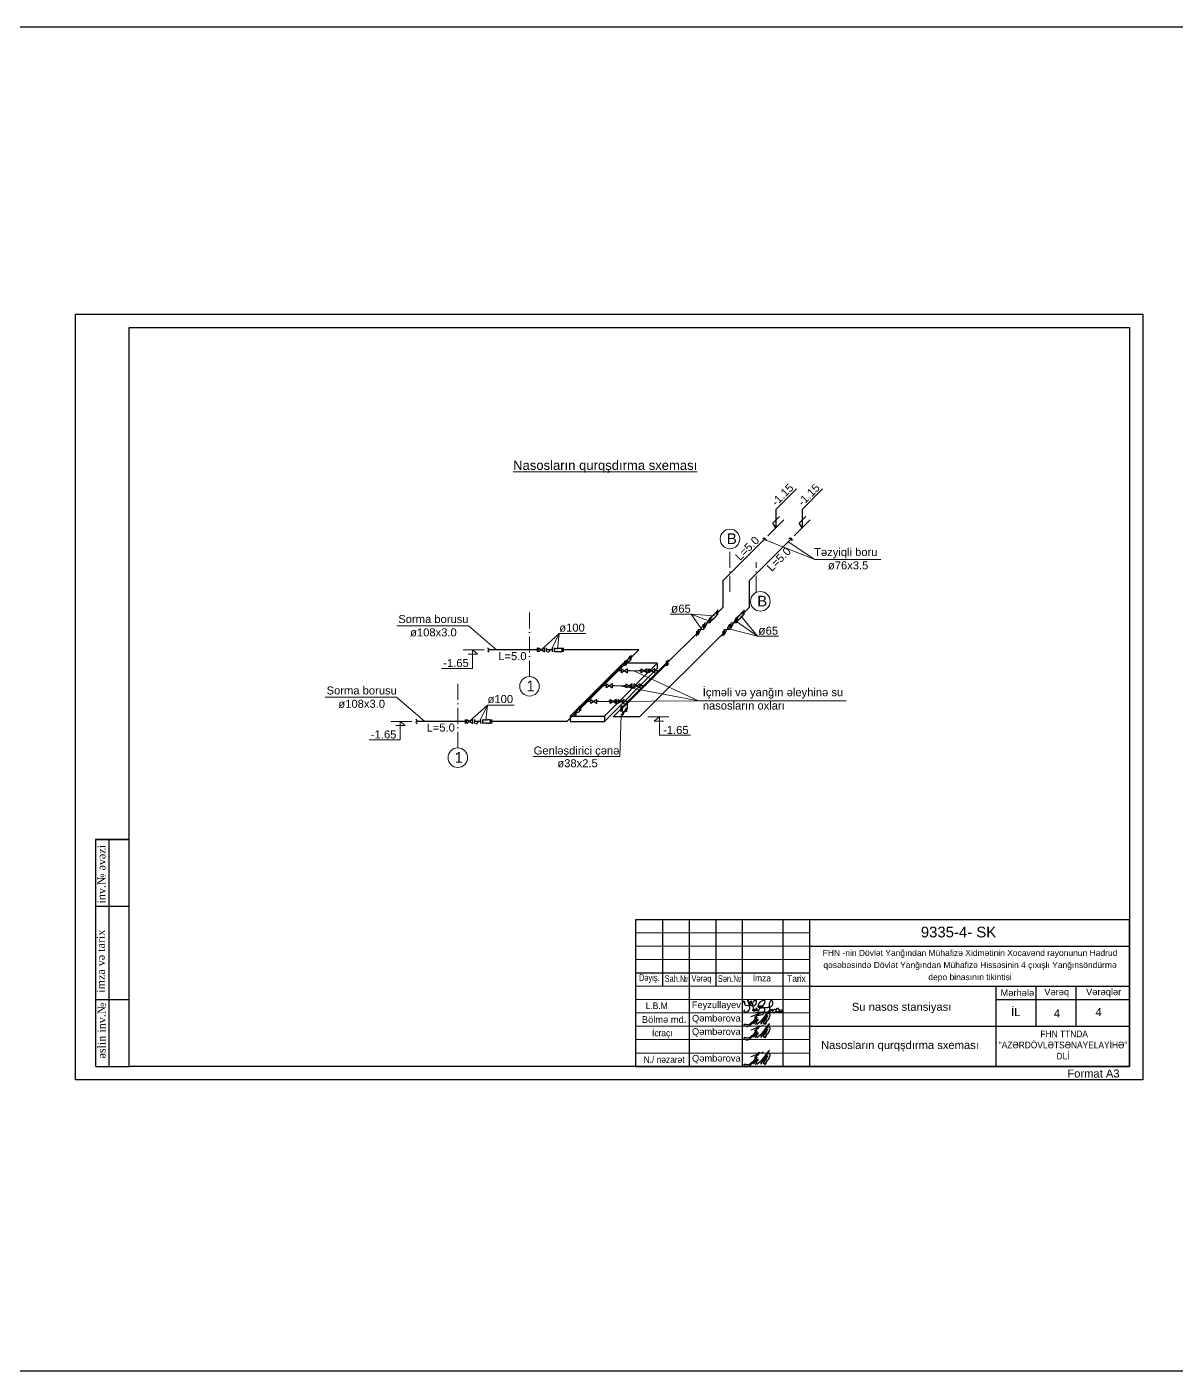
# Model space of a CAD drawing. Header units: millimetres. Extents: x 50754 to 359209, y -241195 to 23895.
# Drawn here: x 215538 to 258612, y -241195 to -190805 of the extents above; entities that cross this region are included whole.
import ezdxf

# ---------------------------------------------------------------- set-up
doc = ezdxf.new("R2010")
doc.units = ezdxf.units.MM
for name, pattern in [('ACAD_ISO02W100', [15, 12, -3]), ('ACAD_ISO04W100', [30, 24, -3, 0, -3]), ('ACAD_ISO10W100', [18, 12, -3, 0, -3]), ('DUZ', [0]), ('JIS_02_1.0', [2, 1, -1])]:
    doc.linetypes.add(name, pattern=pattern)
for name, color, linetype, lineweight in [('-S2', 30, 'Continuous', 50), ('0_Ном._пера__21_Ном._пера__7', 7, 'Continuous', 60), ('33', 7, 'Continuous', 35), ('Künc ştampının yazısı', 7, 'Continuous', 13), ('POLYGON', 5, 'DUZ', 90), ('ось', 20, 'ACAD_ISO02W100', 0), ('перегородка_Ном._пера__1_Ном._пера__7', 7, 'Continuous', 60)]:
    doc.layers.add(name, color=color, linetype=linetype, lineweight=lineweight)
doc.layers.add('Lines', color=7, linetype='Continuous')
doc.styles.add('arial', font='arial.ttf', dxfattribs={"height": 300})
doc.styles.add('ARİAL', font='arial.ttf')
doc.styles.add('Times New  Roman', font='times.ttf')
doc.styles.add('Times New Roman', font='times.ttf', dxfattribs={"height": 300})

# ---------------------------------------------------------------- blocks, each defined once
blk = doc.blocks.new('F. G.')
for points, knots in [([(678117, 149875), (678101, 149881), (678068, 149894), (678110, 149968), (678168, 149890), (678111, 149758), (678415, 149738), (678425, 149962), (678305, 149885), (678405, 149720), (678572, 149778), (678603, 149871), (678622, 149968), (678384, 149933), (678466, 149735), (678536, 149566)], [0, 0, 0, 0, 42.223389, 90.051656, 154.549451, 226.6152, 476.644161, 571.28472, 627.013932, 778.672239, 938.454199, 1025.570794, 1091.558705, 1160.21584, 1544.16015, 1544.16015, 1544.16015, 1544.16015]), ([(678270, 149972), (678336, 149780), (678414, 149552), (678142, 149501), (678145, 149587), (678167, 149609), (678173, 149615)], [0, 0, 0, 0, 446.334972, 532.702513, 603.278674, 627.196902, 627.196902, 627.196902, 627.196902]), ([(678270, 149972), (678269, 149975), (678267, 149986), (678290, 149979), (678294, 149969), (678296, 149964)], [0, 0, 0, 0, 8.821018, 27.345406, 42.243095, 42.243095, 42.243095, 42.243095]), ([(678557, 149636), (678555, 149623), (678549, 149595), (678590, 149573), (678644, 149600), (678594, 149740), (678613, 149627), (678634, 149589), (678649, 149601), (678648, 149609), (678647, 149612)], [0, 0, 0, 0, 37.910096, 78.738154, 107.34926, 199.254906, 281.250122, 295.344415, 310.564895, 319.310936, 319.310936, 319.310936, 319.310936]), ([(678664, 149761), (678746, 149756), (678876, 149747), (678975, 149989), (678703, 149943), (678605, 149631), (678938, 149818), (678911, 149456), (678769, 149412), (678615, 149384), (678680, 149525), (678701, 149705), (678882, 149703), (679021, 149702)], [0, 0, 0, 0, 227.188385, 358.071473, 539.665587, 751.927894, 924.503113, 1199.403857, 1282.39891, 1403.270956, 1513.824778, 1614.597802, 1944.904586, 1944.904586, 1944.904586, 1944.904586]), ([(679021, 149702), (679048, 149704), (679140, 149711), (679266, 149820), (679179, 149989), (679034, 149833), (679110, 149701), (679096, 149506), (679219, 149719), (679163, 149474), (679324, 149754), (679319, 149457), (679400, 149778), (679430, 149558), (679529, 149636), (679613, 149557), (679572, 149540), (679556, 149533)], [0, 0, 0, 0, 82.934409, 278.458212, 386.336719, 441.130098, 797.922894, 815.295031, 939.358029, 1010.425899, 1153.318323, 1248.777542, 1391.619055, 1482.772305, 1582.360738, 1652.010665, 1693.923868, 1693.923868, 1693.923868, 1693.923868]), ([(679563, 149533), (679492, 149537), (679369, 149543), (679180, 149491), (679004, 149517), (678808, 149521), (678658, 149508), (678563, 149493), (678539, 149489)], [0, 0, 0, 0, 211.533539, 367.015626, 577.795063, 738.782103, 953.656981, 1027.737747, 1027.737747, 1027.737747, 1027.737747])]:
    blk.add_open_spline(points, degree=3, knots=knots)
for points in [[(678557, 149636), (678518, 149625), (678479, 149613), (678440, 149602)], [(678440, 149602), (678472, 149590), (678504, 149578), (678535, 149566)]]:
    blk.add_open_spline(points, degree=3)
blk = doc.blocks.new('QT')
for points, knots in [([(-585737, 108509), (-585715, 108533), (-585678, 108574), (-585613, 108617), (-585563, 108657), (-585582, 108732), (-585630, 108659), (-585675, 108585), (-585747, 108445), (-585823, 108321), (-585900, 108220), (-585995, 108161), (-586085, 108179), (-586136, 108215), (-586136, 108292), (-585964, 108206), (-585868, 108348), (-585735, 108386), (-585571, 108666), (-585926, 108093), (-585520, 108593), (-585655, 108359), (-585723, 108241)], [0, 0, 0, 0, 95.105414, 165.226399, 237.940081, 275.386653, 317.829734, 413.155248, 594.756942, 755.78629, 857.135005, 977.628911, 1063.634804, 1123.390002, 1143.497316, 1270.295177, 1449.220916, 1585.489424, 1732.301661, 2011.136996, 2249.585855, 2488.440566, 2488.440566, 2488.440566, 2488.440566]), ([(-585659, 108268), (-585580, 108329), (-585415, 108456), (-585042, 108959), (-585416, 108550), (-585541, 108187), (-585407, 108452), (-585153, 108667), (-585344, 108455), (-585445, 108276), (-585314, 108319), (-585252, 108416), (-585166, 108511), (-585157, 108669), (-585278, 108662), (-585330, 108554), (-585324, 108430), (-585290, 108306), (-585347, 108261), (-585364, 108247)], [0, 0, 0, 0, 338.07146, 701.928548, 1160.253845, 1316.39979, 1493.912841, 1738.545853, 1967.361308, 2076.382892, 2141.637406, 2265.742403, 2439.595438, 2546.512588, 2605.883314, 2735.471139, 2851.575865, 2995.445732, 3058.832965, 3058.832965, 3058.832965, 3058.832965])]:
    blk.add_open_spline(points, degree=3, knots=knots)
blk.add_open_spline([(-585890, 108550), (-585731, 108608), (-585573, 108667), (-585414, 108725)], degree=3)
blk = doc.blocks.new('9183-5')
at = {"lineweight": 25}
for p, q in [((-726777, 21337), (-726777, 26837)), ((-726777, 26837), (-708277, 26837)), ((-725777, 26838), (-725777, 24337)), ((-724777, 26839), (-724777, 21339)), ((-723777, 26839), (-723777, 24337)), ((-722777, 21338), (-722777, 26838)), ((-721277, 26838), (-721277, 21338)), ((-720277, 26838), (-720277, 21338)), ((-726777, 24837), (-720277, 24837)), ((-713277, 21337), (-713277, 24337)), ((-726777, 21337), (-708277, 21337))]:
    blk.add_line(p, q, dxfattribs=at)
at = {"color": 0, "lineweight": 25}
for p, q in [((-708277, 21337), (-708277, 26837)), ((-720277, 25837), (-708277, 25837)), ((-720277, 24337), (-708277, 24337)), ((-711777, 22837), (-711777, 24337)), ((-710277, 22837), (-710277, 24337)), ((-713277, 23837), (-708277, 23837)), ((-720277, 22837), (-708277, 22837))]:
    blk.add_line(p, q, dxfattribs=at)
at = {"lineweight": 15}
for p, q in [((-726777, 26337), (-720277, 26337)), ((-726777, 25837), (-720277, 25837)), ((-726777, 25337), (-720277, 25337)), ((-726777, 24337), (-720277, 24337)), ((-726777, 23837), (-720277, 23837)), ((-726777, 23337), (-720277, 23337)), ((-726777, 22837), (-720277, 22837)), ((-726777, 22337), (-720277, 22337)), ((-726777, 21837), (-720277, 21837))]:
    blk.add_line(p, q, dxfattribs=at)
at = {"color": 2}
blk.add_blockref('F. G.', (-1400864, -126156), dxfattribs=at)
at = {"color": 3}
for p in [(-136586, -85350), (-136586, -85850), (-136586, -86849)]:
    blk.add_blockref('QT', p, dxfattribs=at)
at = {"insert": (-716819, 23525), "char_height": 300, "width": 5135.22, "attachment_point": 5, "style": 'arial'}
blk.add_mtext('{\\fArial|b0|i0|c238|p34;Su nasos stansiyası}', dxfattribs=at)
at = {"layer": '0_Ном._пера__21_Ном._пера__7', "linetype": 'Continuous', "lineweight": 25, "insert": (-714255, 25102), "char_height": 227.25, "width": 11211.1, "attachment_point": 5, "line_spacing_factor": 1.19865, "style": 'ARİAL'}
blk.add_mtext('FHN -nin Dövlət Yanğından Mühafizə Xidmətinin Xocav{\\fArial|b0|i0|c238|p34;ənd} {\\fArial|b0|i0|c238|p34;rayonunun Hadrud qəsəbəsində }Dövlət Yanğından Mühafizə Hissəsinin 4 {\\fArial|b0|i0|c238|p34;çıxışlı} {\\fArial|b0|i0|c238|p34;Y}anğınsöndürmə depo{\\fArial|b0|i0|c238|p34; binasının tikintisi}', dxfattribs=at)
at = {"layer": 'Künc ştampının yazısı', "color": 7, "char_height": 250, "attachment_point": 5, "style": 'Times New  Roman'}
for s, width, insert in [('{\\fArial|b0|i0|c238|p34;\\W0.8;Dəyiş.}', 1800, (-726276, 24624)), ('{\\fArial|b0|i0|c238|p34;\\W0.8;Sah.\\fArial|b0|i0|c204|p34;№}', 1800, (-725266, 24624)), ('{\\fArial|b0|i0|c238|p34;\\W0.8;Vərəq}', 1800, (-724323, 24595)), ('{\\fArial|b0|i0|c238|p34;\\W0.8;Sən.\\fArial|b0|i0|c204|p34;№}', 1800, (-723269, 24624)), ('\\pxt0.44093;{\\fArial|b0|i0|c0|p34;\\W0.9;İmza}', 250, (-722057, 24643)), ('{\\fArial|b0|i0|c0|p34;\\W0.9;Tarix }', 1800, (-720761, 24624))]:
    blk.add_mtext_dynamic_manual_height_columns(s, width=width, gutter_width=1, heights=[0], dxfattribs=dict(at, insert=insert))
at = {"layer": 'Künc ştampının yazısı', "color": 7, "lineweight": 25, "attachment_point": 5}
for s, insert, char_height, style in [('{\\fArial|b0|i0|c238|p34;Mərhələ}', (-712482, 24092), 250, 'Times New  Roman'), ('{\\fArial|b0|i0|c238|p34;Vərəq}', (-711007, 24092), 250, 'Times New  Roman'), ('{\\fArial|b0|i0|c238|p34;İL}', (-712540, 23369), 300, 'Times New  Roman'), ('{\\fArial|b0|i0|c238|p34;4}', (-709436, 23374), 300, 'Times New Roman'), ('{\\fArial|b0|i0|c238|p34;\\W0.9;\\C256; FHN TTNDA\\P"AZ\\fArial|b0|i0|c0|p34;Ə\\fArial|b0|i0|c238|p34;RDÖVL\\fArial|b0|i0|c0|p34;Ə\\fArial|b0|i0|c238|p34;TS\\fArial|b0|i0|c0|p34;Ə\\fArial|b0|i0|c238|p34;NAYE\\fArial|b0|i0|c204|p34;L\\fArial|b0|i0|c238|p34;AYİH\\fArial|b0|i0|c0|p34;Ə\\fArial|b0|i0|c238|p34;" \\fArial|b0|i0|c204|p34;\\P\\fArial|b0|i0|c238|p34;DLİ}', (-710770, 22137), 250, 'Times New  Roman'), ('{\\fArial|b0|i0|c0|p34;Format A3}', (-709628, 21066), 300, 'Times New Roman')]:
    blk.add_mtext(s, dxfattribs=dict(at, insert=insert, char_height=char_height, style=style))
at = {"layer": 'Künc ştampının yazısı', "color": 7, "lineweight": 25, "insert": (-709246, 24092), "char_height": 250, "width": 3544.72, "attachment_point": 5, "style": 'Times New  Roman'}
blk.add_mtext('{\\fArial|b0|i0|c238|p34;Vərəqlər}', dxfattribs=at)
at = {"layer": 'Künc ştampının yazısı', "color": 7, "attachment_point": 5, "style": 'Times New  Roman'}
for s, insert, char_height in [('{\\fArial|b0|i0|c238|p34;\\W0.9;  \\H0.73204x; L.B.M\\H1.366x; \\fArial|b0|i0|c204|p34;  \\fArial|b0|i0|c238|p34;       }', (-726161, 23606), 341.512), ('{\\fArial|b0|i0|c238|p34;\\W0.9;  \\H0.87845x; \\H0.83333x;\\W1;Feyzullayev\\fArial|b0|i0|c204|p34; \\H1.3661x;\\W0.9; \\fArial|b0|i0|c238|p34;       }', (-723935, 23606), 341.512), ('{\\fArial|b0|i0|c238|p34;\\W0.9;       \\fArial|b0|i0|c0|p34;\\H0.78914x;\\W1;B\\fArial|b0|i0|c238|p34;ölmə md.\\W0.9;    \\H1.2672x; }', (-726108, 23091), 316.801), ('{\\fArial|b0|i0|c238|p34;\\W0.9;  \\H0.87845x; \\H0.83333x;\\W1;Qəmbərova\\H1.3661x;\\W0.9;       }', (-723935, 23106), 341.51), ('{\\fArial|b0|i0|c238|p34;\\W0.9;       \\H0.78914x;N./ nəzarət   \\H1.2672x; }', (-726108, 21591), 316.8), ('{\\fArial|b0|i0|c238|p34;\\W0.9;  \\H0.87845x; \\H0.83333x;\\W1;Qəmbərova\\H1.3661x;\\W0.9;       }', (-723935, 21606), 341.51)]:
    blk.add_mtext(s, dxfattribs=dict(at, insert=insert, char_height=char_height))
at = {"layer": 'Künc ştampının yazısı', "attachment_point": 5, "style": 'Times New  Roman'}
for s, insert, char_height in [('{\\fArial|b0|i0|c238|p34;\\W0.9;       \\H0.78914x;İ\\fArial|b0|i0|c0|p34;cra\\fArial|b0|i0|c238|p34;çı    \\H1.2672x; }', (-726176, 22550), 316.801), ('{\\fArial|b0|i0|c238|p34;\\W0.9;  \\H0.87845x; \\H0.83333x;\\W1;Qəmbərova\\H1.3661x;\\W0.9;       }', (-723935, 22606), 341.51)]:
    blk.add_mtext(s, dxfattribs=dict(at, insert=insert, char_height=char_height))
at = {"layer": 'перегородка_Ном._пера__1_Ном._пера__7', "color": 7, "linetype": 'Continuous', "insert": (-716255, 26570), "char_height": 400, "attachment_point": 1, "style": 'ARİAL'}
blk.add_mtext(' 9335-{\\fArial|b0|i0|c238|p34;4}- {\\fArial|b0|i0|c238|p34;SK}', dxfattribs=at)

msp = doc.modelspace()

# ---------------------------------------------------------------- hatches: boundary and pattern name
at = {"ltscale": 15}
h = msp.add_hatch(color=256, dxfattribs=at)
h.dxf.hatch_style = 1
h.paths.add_polyline_path([(241149.979, -212946.935), (241056.875, -213126.313), (241149.979, -213126.313)])
h.paths.add_polyline_path([(241149.979, -213126.313), (241056.875, -213126.313), (241045.701, -213147.842), (241149.979, -213140.193)])
h = msp.add_hatch(color=256, dxfattribs=at)
h.dxf.hatch_style = 1
h.paths.add_polyline_path([(242134.36, -212946.935), (242041.256, -213126.313), (242134.36, -213126.313)])
h.paths.add_polyline_path([(242134.36, -213126.313), (242041.256, -213126.313), (242030.082, -213147.842), (242134.36, -213140.193)])
at = {"lineweight": 30}
h = msp.add_hatch(color=7, dxfattribs=at)
h.dxf.hatch_style = 1
h.paths.add_polyline_path([(238783.15, -214873.716), (238669.711, -214948.046), (238783.15, -215022.376)])
h = msp.add_hatch(color=7, dxfattribs=at)
h.dxf.hatch_style = 1
h.paths.add_polyline_path([(238227.287, -215429.579), (238113.848, -215503.909), (238227.287, -215578.239)])
h = msp.add_hatch(color=7, dxfattribs=at)
h.dxf.hatch_style = 1
h.paths.add_polyline_path([(237632.368, -216024.498), (237518.929, -216098.828), (237632.368, -216173.159)])

# ---------------------------------------------------------------- linework, layer by layer
at = {"color": 7}
for p, q in [((243610.233, -208895.976), (244378.928, -208127.281)), ((244594.614, -208895.976), (245363.309, -208127.281)), ((243610.233, -208895.976), (243610.233, -209583.31)), ((244594.614, -208895.976), (244594.614, -209583.31)), ((243313.053, -209880.489), (243907.412, -209286.13)), ((243496.765, -209412.895), (243748.298, -209161.362)), ((243610.233, -209583.31), (243496.765, -209412.895)), ((244297.434, -209880.489), (244891.793, -209286.13)), ((244481.146, -209412.895), (244732.679, -209161.362)), ((244594.614, -209583.31), (244481.146, -209412.895))]:
    msp.add_line(p, q, dxfattribs=at)
at = {"color": 7, "lineweight": 30}
for p, q in [((241634.229, -211559.313), (243198.827, -209994.716)), ((242618.61, -211559.313), (244183.208, -209994.716)), ((241634.229, -212559.313), (241634.229, -211559.313)), ((242618.61, -212559.313), (242618.61, -211559.313)), ((241438.692, -212754.851), (241634.229, -212559.313)), ((242423.073, -212754.851), (242618.61, -212559.313)), ((238504.778, -216671.489), (241630.632, -213545.635)), ((239567.116, -214624.77), (240646.251, -213545.635)), ((234658.825, -214087.213), (234658.825, -214235.874)), ((235010.072, -214235.874), (235010.072, -214087.213)), ((235236.951, -214235.874), (235236.951, -214087.213)), ((235304.19, -214087.213), (235304.19, -214235.874)), ((235584.19, -214087.213), (235584.19, -214235.874)), ((235641.32, -214087.213), (235641.32, -214235.874)), ((235236.951, -214161.544), (235010.072, -214161.544)), ((238132.736, -214398.328), (238005.617, -214624.77)), ((238005.617, -214531.509), (238005.617, -214718.032)), ((238005.617, -214624.77), (238132.736, -214584.852)), ((238132.736, -214398.328), (238132.736, -214584.852)), ((238174.786, -214362.34), (238174.786, -214548.863)), ((239567.116, -214531.509), (239567.116, -214718.032)), ((236070.117, -216456.125), (236070.117, -216642.648)), ((236239.286, -216289.367), (236112.168, -216515.809)), ((236112.168, -216422.547), (236112.168, -216609.071)), ((236112.168, -216515.809), (236239.286, -216475.89)), ((236239.286, -216289.367), (236239.286, -216475.89)), ((237800.785, -216289.367), (237800.785, -216475.89)), ((231971.239, -216763.917), (231971.239, -216912.577)), ((232322.486, -216912.577), (232322.486, -216763.917)), ((232549.364, -216838.247), (232322.486, -216838.247)), ((232549.364, -216912.577), (232549.364, -216763.917)), ((232616.604, -216763.917), (232616.604, -216912.577)), ((232896.604, -216763.917), (232896.604, -216912.577)), ((232953.733, -216763.917), (232953.733, -216912.577))]:
    msp.add_line(p, q, dxfattribs=at)
at = {"color": 7, "lineweight": 15}
for p, q in [((239651.196, -212822.644), (240440.088, -212822.644)), ((241315.654, -212878.201), (240440.088, -212822.644)), ((240440.088, -212822.644), (241149.979, -213094.22)), ((240440.088, -212822.644), (240814.84, -213362.112)), ((242923.075, -213649.508), (242134.36, -213094.22)), ((242300.035, -212878.201), (242923.075, -213649.508)), ((242923.075, -213649.508), (241799.22, -213362.112)), ((242923.075, -213649.508), (243711.967, -213649.508))]:
    msp.add_line(p, q, dxfattribs=at)
at = {"lineweight": 30, "ltscale": 500}
for p, q in [((241191.664, -213097.079), (241191.664, -212906.679)), ((241394.6, -212894.143), (241394.6, -212703.743)), ((241438.692, -212850.051), (241438.692, -212659.651)), ((242176.045, -213097.079), (242176.045, -212906.679)), ((242378.981, -212894.143), (242378.981, -212703.743)), ((242423.073, -212850.051), (242423.073, -212659.651)), ((240646.251, -213642.491), (240646.251, -213452.091)), ((240692.658, -213594.429), (240692.658, -213404.029)), ((241630.632, -213642.491), (241630.632, -213452.091)), ((241677.038, -213594.429), (241677.038, -213404.029))]:
    msp.add_line(p, q, dxfattribs=at)
at = {"color": 7, "lineweight": 13, "ltscale": 15}
for p, q in [((232085.312, -213256.629), (233135.714, -214161.544)), ((229397.725, -215933.332), (230448.127, -216838.247))]:
    msp.add_line(p, q, dxfattribs=at)
at = {"lineweight": 15}
for p, q in [((235486.974, -213548.989), (234789.392, -214176.569)), ((235486.974, -213548.989), (235217.647, -214115.801)), ((235486.974, -213548.989), (235424.503, -214118.627)), ((236493.49, -213548.989), (235486.974, -213548.989)), ((232799.387, -216225.692), (232101.806, -216853.272)), ((232799.387, -216225.692), (232530.061, -216792.504)), ((232799.387, -216225.692), (232736.916, -216795.33)), ((233805.903, -216225.692), (232799.387, -216225.692))]:
    msp.add_line(p, q, dxfattribs=at)
at = {"color": 0, "lineweight": 5}
for p, q in [((232674.789, -214161.544), (231886.157, -214161.544)), ((238808.677, -216671.489), (239597.308, -216671.489)), ((229962.673, -216838.247), (229174.042, -216838.247))]:
    msp.add_line(p, q, dxfattribs=at)
at = {"lineweight": 9, "ltscale": 2}
for p, q in [((232081.33, -214318.921), (232430.163, -214318.921)), ((232238.706, -214852.06), (232238.706, -214161.544)), ((232238.706, -214161.544), (232430.163, -214318.921)), ((231074.022, -214852.06), (232241.212, -214852.06)), ((239244.759, -216671.489), (239053.302, -216828.866)), ((239244.759, -217362.005), (239244.759, -216671.489)), ((229369.214, -216995.624), (229718.047, -216995.624)), ((229526.591, -217528.763), (229526.591, -216838.247)), ((229526.591, -216838.247), (229718.047, -216995.624)), ((239402.136, -216828.866), (239053.302, -216828.866)), ((228361.906, -217528.763), (229529.096, -217528.763)), ((240409.443, -217362.005), (239242.253, -217362.005))]:
    msp.add_line(p, q, dxfattribs=at)
at = {"lineweight": 30, "ltscale": 15}
for p, q in [((234658.825, -214161.544), (232836.359, -214161.544)), ((235053.577, -214238.171), (235118.272, -214238.171)), ((235162.552, -214161.544), (235086.463, -214237.633)), ((238468.844, -214161.544), (235641.32, -214161.544)), ((238174.786, -214455.602), (238468.844, -214161.544)), ((237822.404, -214948.046), (237673.869, -214948.046)), ((238129.798, -214948.046), (238049.282, -214948.046)), ((238556.272, -214948.046), (238475.756, -214948.046)), ((239235.367, -214948.046), (239077.268, -214948.046)), ((237266.541, -215503.909), (237118.006, -215503.909)), ((237573.935, -215503.909), (237493.419, -215503.909)), ((238000.409, -215503.909), (237919.893, -215503.909)), ((238679.504, -215503.909), (238521.405, -215503.909)), ((236671.621, -216098.828), (236523.086, -216098.828)), ((236979.015, -216098.828), (236898.5, -216098.828)), ((237405.49, -216098.828), (237324.974, -216098.828)), ((238084.585, -216098.828), (237926.485, -216098.828)), ((238042.457, -216140.956), (238042.457, -216367.606)), ((236070.117, -216549.387), (235781.257, -216838.247)), ((237800.785, -216382.628), (237511.925, -216671.489)), ((238504.778, -216671.489), (237511.925, -216671.489)), ((237864.474, -216545.59), (237812.187, -216597.877)), ((238042.457, -216367.606), (238010.462, -216399.601)), ((231971.239, -216838.247), (230148.773, -216838.247)), ((232365.99, -216914.874), (232430.685, -216914.874)), ((232474.965, -216838.247), (232398.876, -216914.336)), ((235781.257, -216838.247), (232953.733, -216838.247))]:
    msp.add_line(p, q, dxfattribs=at)
at = {"color": 6}
for p, q in [((237883.051, -214658.348), (235903.152, -216638.247)), ((237183.152, -216638.247), (239163.051, -214658.348)), ((239163.051, -214658.348), (237883.051, -214658.348)), ((237183.152, -216838.247), (239163.051, -214858.348)), ((235903.152, -216638.247), (237183.152, -216638.247)), ((235903.152, -216838.247), (237183.152, -216838.247))]:
    msp.add_line(p, q, dxfattribs=at)
at = {"color": 6, "lineweight": 25}
for p, q in [((239163.051, -214658.348), (239163.051, -214858.348)), ((235903.152, -216638.247), (235903.152, -216838.247)), ((237183.152, -216638.247), (237183.152, -216838.247))]:
    msp.add_line(p, q, dxfattribs=at)
at = {"color": 7, "linetype": 'ACAD_ISO04W100', "lineweight": 9, "ltscale": 20}
for p, q in [((238129.798, -214948.046), (238475.756, -214948.046)), ((237573.935, -215503.909), (237919.893, -215503.909)), ((236979.015, -216098.828), (237324.974, -216098.828))]:
    msp.add_line(p, q, dxfattribs=at)
for p, q in [((218115.03, -221255.804), (219365.03, -221255.804)), ((218115.03, -221255.804), (219365.03, -221255.804)), ((218115.03, -221255.804), (219365.03, -221255.804)), ((218115.03, -221270.589), (218115.03, -229770.589)), ((218115.03, -221270.589), (219365.03, -221270.589)), ((218115.03, -221270.589), (219365.03, -221270.589)), ((218115.03, -221270.589), (219365.03, -221270.589)), ((219365.03, -221270.589), (218115.03, -221270.589)), ((218615.03, -221270.589), (218615.03, -229770.589)), ((218115.03, -223770.589), (219365.03, -223770.589)), ((218115.03, -227270.589), (219365.03, -227270.589)), ((218116.28, -229770.589), (219366.28, -229770.589))]:
    msp.add_line(p, q)
at = {"color": 4, "ltscale": 15}
msp.add_lwpolyline([(50754.429, -190805.389), (321246.665, -190805.389), (321246.665, -241195.438), (50754.429, -241195.438)], close=True, dxfattribs=at)
for points in [[(217366.28, -201570.589), (257366.28, -201570.589), (257366.28, -230270.589), (217366.28, -230270.589)], [(219366.28, -202070.589), (256866.28, -202070.589), (256866.28, -229770.589), (219366.28, -229770.589)]]:
    msp.add_lwpolyline(points, close=True)
at = {"color": 7, "lineweight": 30}
for points in [[(240941.424, -213155.49), (240941.424, -213348.749), (241149.979, -212946.935), (241149.979, -213140.193), (240941.424, -213155.49)], [(241925.804, -213155.49), (241925.804, -213348.749), (242134.36, -212946.935), (242134.36, -213140.193), (241925.804, -213155.49)], [(240692.658, -213404.256), (240692.658, -213597.515), (240901.213, -213195.701), (240901.213, -213388.959), (240692.658, -213404.256)], [(241677.038, -213404.256), (241677.038, -213597.515), (241885.594, -213195.701), (241885.594, -213388.959), (241677.038, -213404.256)], [(234942.833, -214087.213), (234715.955, -214235.874), (234715.955, -214087.213), (234942.833, -214235.874), (234942.833, -214087.213)], [(238049.282, -214873.716), (237822.404, -215022.376), (237822.404, -214873.716), (238049.282, -215022.376), (238049.282, -214873.716)], [(238556.272, -214873.716), (238783.15, -215022.376), (238783.15, -214873.716), (238556.272, -215022.376), (238556.272, -214873.716)], [(238850.39, -214873.716), (239077.268, -215022.376), (239077.268, -214873.716), (238850.39, -215022.376), (238850.39, -214873.716)], [(237493.419, -215429.579), (237266.541, -215578.239), (237266.541, -215429.579), (237493.419, -215578.239), (237493.419, -215429.579)], [(238000.409, -215429.579), (238227.287, -215578.239), (238227.287, -215429.579), (238000.409, -215578.239), (238000.409, -215429.579)], [(238294.527, -215429.579), (238521.405, -215578.239), (238521.405, -215429.579), (238294.527, -215578.239), (238294.527, -215429.579)], [(236898.5, -216024.498), (236671.621, -216173.159), (236671.621, -216024.498), (236898.5, -216173.159), (236898.5, -216024.498)], [(237405.49, -216024.498), (237632.368, -216173.159), (237632.368, -216024.498), (237405.49, -216173.159), (237405.49, -216024.498)], [(237699.607, -216024.498), (237926.485, -216173.159), (237926.485, -216024.498), (237699.607, -216173.159), (237699.607, -216024.498)], [(237864.474, -216477.949), (237864.474, -216613.23), (238010.462, -216331.961), (238010.462, -216467.242), (237864.474, -216477.949)], [(232255.246, -216763.917), (232028.368, -216912.577), (232028.368, -216763.917), (232255.246, -216912.577), (232255.246, -216763.917)]]:
    msp.add_lwpolyline(points, dxfattribs=at)
at = {"lineweight": 30}
for points in [[(243116.857, -209978.248), (243150.493, -209963.75), (243212.389, -209937.07), (243186.201, -210057.763), (243243.948, -210033.605), (243273.818, -210021.109)], [(244101.238, -209978.248), (244134.874, -209963.75), (244196.77, -209937.07), (244170.582, -210057.763), (244228.329, -210033.605), (244258.198, -210021.109)], [(232800.945, -214085.807), (232832.581, -214104.266), (232890.799, -214138.232), (232778.13, -214188.816), (232831.855, -214220.941), (232859.644, -214237.557)], [(230113.358, -216762.51), (230144.995, -216780.969), (230203.212, -216814.936), (230090.544, -216865.519), (230144.268, -216897.644), (230172.057, -216914.26)]]:
    msp.add_open_spline(points, degree=3, knots=[0, 0, 0, 0, 78.312843057, 144.10965392, 214.606988779, 214.606988779, 214.606988779, 214.606988779], dxfattribs=at)
at = {"lineweight": 30, "ltscale": 500}
for points, knots in [([(241193.863, -212928.764), (241205.389, -212926.86), (241230.894, -212922.648), (241222.487, -212870.195), (241286.578, -212881.815), (241269.767, -212808.587), (241344.918, -212820.457), (241330.383, -212753.021), (241381.315, -212764.868), (241388.465, -212741.736), (241391.853, -212730.774)], [0, 0, 0, 0, 30.579220284, 67.668586839, 106.923185727, 155.019640115, 204.942094959, 247.481993488, 281.133731833, 311.448927807, 311.448927807, 311.448927807, 311.448927807]), ([(241193.863, -213073.169), (241195.767, -213061.643), (241199.979, -213036.138), (241252.431, -213044.545), (241240.812, -212980.454), (241314.04, -212997.265), (241302.169, -212922.114), (241369.606, -212936.649), (241357.759, -212885.717), (241380.891, -212878.567), (241391.853, -212875.179)], [0, 0, 0, 0, 30.579220284, 67.668586839, 106.923185727, 155.019640116, 204.94209496, 247.481993489, 281.133731834, 311.448927808, 311.448927808, 311.448927808, 311.448927808]), ([(242178.244, -212928.764), (242189.77, -212926.86), (242215.274, -212922.648), (242206.868, -212870.195), (242270.959, -212881.815), (242254.148, -212808.587), (242329.299, -212820.457), (242314.764, -212753.021), (242365.696, -212764.868), (242372.846, -212741.736), (242376.234, -212730.774)], [0, 0, 0, 0, 30.579220284, 67.668586839, 106.923185727, 155.019640115, 204.942094959, 247.481993488, 281.133731833, 311.448927807, 311.448927807, 311.448927807, 311.448927807]), ([(242178.244, -213073.169), (242180.148, -213061.643), (242184.359, -213036.138), (242236.812, -213044.545), (242225.192, -212980.454), (242298.42, -212997.265), (242286.55, -212922.114), (242353.986, -212936.649), (242342.139, -212885.717), (242365.271, -212878.567), (242376.234, -212875.179)], [0, 0, 0, 0, 30.579220284, 67.668586839, 106.923185727, 155.019640116, 204.94209496, 247.481993489, 281.133731834, 311.448927808, 311.448927808, 311.448927808, 311.448927808]), ([(235304.19, -214099.258), (235313.685, -214106.06), (235334.696, -214121.112), (235365.856, -214078.117), (235403.11, -214131.786), (235443.298, -214067.94), (235487.751, -214129.306), (235525.003, -214071.494), (235552.628, -214115.921), (235574.042, -214104.616), (235584.19, -214099.258)], [0, 0, 0, 0, 30.579220281, 67.668586839, 106.923185726, 155.745972295, 204.941915179, 247.481813709, 281.133552052, 311.448748029, 311.448748029, 311.448748029, 311.448748029]), ([(235304.19, -214225.111), (235313.685, -214218.309), (235334.696, -214203.257), (235365.856, -214246.252), (235403.11, -214192.583), (235443.298, -214256.429), (235487.751, -214195.062), (235525.003, -214252.875), (235552.628, -214208.448), (235574.042, -214219.753), (235584.19, -214225.111)], [0, 0, 0, 0, 30.579220281, 67.668586839, 106.923185726, 155.745972295, 204.94191518, 247.481813709, 281.133552053, 311.448748029, 311.448748029, 311.448748029, 311.448748029]), ([(232616.604, -216775.961), (232626.099, -216782.763), (232647.11, -216797.815), (232678.269, -216754.821), (232715.524, -216808.489), (232755.712, -216744.644), (232800.164, -216806.01), (232837.416, -216748.197), (232865.041, -216792.624), (232886.455, -216781.319), (232896.604, -216775.961)], [0, 0, 0, 0, 30.579220281, 67.668586839, 106.923185726, 155.745972295, 204.941915179, 247.481813709, 281.133552052, 311.448748029, 311.448748029, 311.448748029, 311.448748029]), ([(232616.604, -216901.814), (232626.099, -216895.012), (232647.11, -216879.96), (232678.269, -216922.955), (232715.524, -216869.286), (232755.712, -216933.132), (232800.164, -216871.766), (232837.416, -216929.578), (232865.041, -216885.151), (232886.455, -216896.456), (232896.604, -216901.814)], [0, 0, 0, 0, 30.579220281, 67.668586839, 106.923185726, 155.745972295, 204.94191518, 247.481813709, 281.133552053, 311.448748029, 311.448748029, 311.448748029, 311.448748029])]:
    msp.add_open_spline(points, degree=3, knots=knots, dxfattribs=at)
at = {"layer": '33', "lineweight": 13}
for p, q in [((245070.173, -210769.085), (243207.48, -210035.049)), ((245070.173, -210769.085), (244073.862, -210104.061)), ((247550.143, -210769.085), (245070.173, -210769.085)), ((240705.366, -216073.111), (238281.802, -214948.046)), ((240705.366, -216073.111), (237746.914, -215503.909)), ((240705.366, -216073.111), (237151.995, -216098.828)), ((246246.974, -216073.111), (240705.366, -216073.111)), ((237758.443, -218160.761), (237812.187, -216597.877))]:
    msp.add_line(p, q, dxfattribs=at)
at = {"layer": '33', "color": 7, "lineweight": 13}
for p, q in [((229406.387, -213256.629), (232085.312, -213256.629)), ((226718.801, -215933.332), (229397.725, -215933.332)), ((234517.756, -218160.761), (237758.443, -218160.761))]:
    msp.add_line(p, q, dxfattribs=at)
at = {"layer": '33', "color": 7, "lineweight": 100}
for p, q in [((236272.445, -216349.47), (237963.567, -214658.348)), ((237833.943, -216349.47), (239525.065, -214658.348))]:
    msp.add_line(p, q, dxfattribs=at)
at = {"layer": '33', "color": 7, "lineweight": 60}
for p, q in [((237963.567, -214565.086), (237963.567, -214751.61)), ((239525.065, -214565.086), (239525.065, -214751.61)), ((236272.445, -216257.85), (236272.445, -216441.09)), ((236272.445, -216257.85), (236272.445, -216441.09)), ((237833.943, -216257.85), (237833.943, -216441.09))]:
    msp.add_line(p, q, dxfattribs=at)
at = {"layer": '33', "lineweight": 15}
for centre in [(241888.788, -209999.74), (243028.471, -212339.685), (234376.82, -215522.956), (231689.234, -218199.659)]:
    msp.add_circle(centre, 366.79, dxfattribs=at)
at = {"layer": 'Lines', "linetype": 'ByBlock'}
for p, q in [((218156.14, -221255.804), (219365.03, -221255.804)), ((218156.14, -221255.804), (219365.03, -221255.804)), ((218156.14, -221270.589), (219365.03, -221270.589)), ((218156.14, -221270.589), (219365.03, -221270.589))]:
    msp.add_line(p, q, dxfattribs=at)
at = {"layer": 'ось', "color": 0, "linetype": 'ACAD_ISO10W100', "ltscale": 50}
for p, q in [((241888.788, -211984.997), (241888.806, -210366.53)), ((242873.168, -211984.997), (242873.187, -210877.111)), ((234376.82, -215156.166), (234376.839, -212686.42)), ((231689.234, -217832.869), (231689.252, -215363.123))]:
    msp.add_line(p, q, dxfattribs=at)

# ---------------------------------------------------------------- block references
at = {"color": 7}
msp.add_blockref('9183-5', (965142.812, -251107.516), dxfattribs=at)

# ---------------------------------------------------------------- texts
at = {"layer": '-S2', "color": 7, "lineweight": 15, "char_height": 300, "width": 11042.68296, "attachment_point": 5, "style": 'arial'}
for insert in [(240049.461, -212605.604), (243321.339, -213432.468)]:
    msp.add_mtext('{\\H1.0833x;ø\\H0.92311x;65}', dxfattribs=dict(at, insert=insert))
at = {"lineweight": 15, "style": 'arial'}
for s, insert, char_height, width, attachment_point in [('{\\fArial|b0|i0|c238|p34;\\LNasosların qurqşdırma sxeması}', (237213.565, -207292.09), 350, 9202.2358, 5), ('ø100', (236448.628, -213175.429), 300, 4618.06385, 3), ('ø100', (233761.042, -215852.132), 300, 4618.06385, 3), ('{\\fArial|b0|i0|c238|p34;Nasosların qurqşdırma sxeması}', (248262.173, -229017.239), 300, 9202.2358, 5)]:
    msp.add_mtext(s, dxfattribs=dict(at, insert=insert, char_height=char_height, width=width, attachment_point=attachment_point))
at = {"color": 7, "char_height": 300, "width": 940.80842, "attachment_point": 4, "rotation": 45, "style": 'arial'}
for insert in [(243520.056, -208681.959), (244504.436, -208681.959)]:
    msp.add_mtext('{\\fArial|b0|i0|c238|p34;-}1.{\\fArial|b0|i0|c238|p34;1}5', dxfattribs=dict(at, insert=insert))
at = {"linetype": 'JIS_02_1.0', "lineweight": 9, "char_height": 300, "width": 754.58261, "attachment_point": 1, "rotation": 45, "style": 'arial'}
for insert in [(242053.648, -210619.838), (243243.776, -211033.239)]:
    msp.add_mtext('{\\fArial|b0|i0|c238|p34;L=5.0}', dxfattribs=dict(at, insert=insert))
at = {"char_height": 300, "style": 'arial'}
for s, insert, width, attachment_point in [('{\\fArial|b0|i0|c238|p34;Təzyiqli boru}', (247419.762, -210536.918), 3242.23198, 6), ('{\\fArial|b0|i0|c238|p34;İçməli və yanğın əleyhinə su nasos}lar{\\fArial|b0|i0|c238|p34;ı}n oxlar{\\fArial|b0|i0|c238|p34;ı }', (240870.548, -215998.056), 7113.66089, 4)]:
    msp.add_mtext(s, dxfattribs=dict(at, insert=insert, width=width, attachment_point=attachment_point))
at = {"color": 7, "char_height": 300, "style": 'arial'}
for s, insert, width, attachment_point in [('ø76x3.5', (247076.358, -210839.308), 834.80084, 3), ('{\\fArial|b0|i0|c238|p34;Sorma borusu\\P}ø108x3.{\\fArial|b0|i0|c238|p34;0}', (230775.272, -213256.938), 4323.88358, 5), ('{\\fArial|b0|i0|c238|p34;Sorma borusu\\P}ø108x3.{\\fArial|b0|i0|c238|p34;0}', (228087.686, -215933.641), 4323.88358, 5), ('{\\fArial|b0|i0|c238|p34;Genləşdirici çənə}', (236139.249, -217978.212), 5654.08343, 5), ('ø{\\fArial|b0|i0|c238|p34;38}x{\\fArial|b0|i0|c238|p34;2}.5', (236935.367, -218258.882), 834.80084, 3)]:
    msp.add_mtext(s, dxfattribs=dict(at, insert=insert, width=width, attachment_point=attachment_point))
at = {"lineweight": 30, "char_height": 300, "width": 1988.73144, "style": 'arial'}
for insert, attachment_point in [((232099.581, -214806.408), 9), ((229387.465, -217483.112), 9), ((239383.885, -217316.353), 7)]:
    msp.add_mtext('{\\fArial|b0|i0|c238|p34;-}1.65', dxfattribs=dict(at, insert=insert, attachment_point=attachment_point))
at = {"linetype": 'JIS_02_1.0', "lineweight": 9, "char_height": 300, "width": 754.58261, "attachment_point": 1, "style": 'arial'}
for insert in [(233206.811, -214243.358), (230519.224, -216920.061)]:
    msp.add_mtext('{\\fArial|b0|i0|c238|p34;L=5.0}', dxfattribs=dict(at, insert=insert))
at = {"char_height": 300, "width": 3936.0034, "attachment_point": 1, "rotation": 90, "style": 'Times New Roman'}
for s, insert in [('{\\fTimes New Roman|b0|i0|c0|p18; \\fTimes New Roman|b0|i0|c238|p18; inv.\\fTimes New Roman|b0|i0|c204|p18;№\\fTimes New Roman|b0|i0|c238|p18; əvəzi}', (218183.583, -223892.138)), ('{\\fTimes New Roman|b0|i0|c0|p18; \\fTimes New Roman|b0|i0|c238|p18;imza və tarix}', (218159.613, -227125.636)), ('{\\fTimes New Roman|b0|i0|c0|p18; \\fTimes New Roman|b0|i0|c238|p18;əslin inv.\\fTimes New Roman|b0|i0|c204|p18;№}', (218188.179, -229590.435))]:
    msp.add_mtext(s, dxfattribs=dict(at, insert=insert))
at = {"color": 7, "lineweight": 9, "insert": (254143.508, -227787.299), "char_height": 300, "width": 1500.03783, "attachment_point": 5, "style": 'arial'}
msp.add_mtext('4', dxfattribs=at)
at = {"layer": 'POLYGON', "color": 7, "lineweight": 25, "char_height": 400, "attachment_point": 7, "style": 'arial'}
for s, insert in [('B', (241773.413, -210191.055)), ('B', (242913.096, -212531)), ('1', (234261.446, -215714.272)), ('1', (231573.859, -218390.975))]:
    msp.add_mtext_dynamic_manual_height_columns(s, width=227.66531, gutter_width=1500, heights=[0], dxfattribs=dict(at, insert=insert))

doc.saveas('drawing.dxf')
